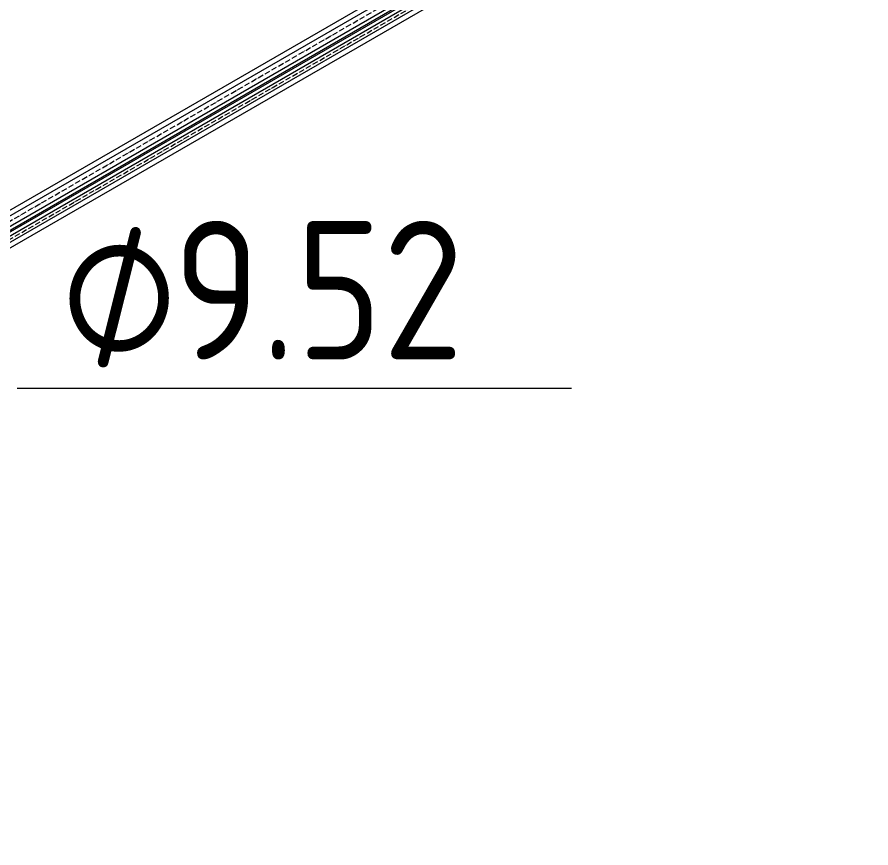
# Model space of a CAD drawing. Header units: millimetres. Extents: x -88595 to 880822, y -1054509 to -148035.
# Drawn here: x 388228 to 389768, y -317649 to -316150 of the extents above; entities that cross this region are included whole.
import ezdxf

# ---------------------------------------------------------------- set-up
doc = ezdxf.new("R2010")
doc.units = ezdxf.units.MM
doc.linetypes.add('$12$ADSK_Осевая', pattern=[14, 10, -2, 0, -2])
for name, color, linetype, lineweight in [('Изоляция', 7, 'Continuous', 18), ('Марки', 7, 'Continuous', 20), ('Трубопровод', 7, 'Continuous', 18)]:
    doc.layers.add(name, color=color, linetype=linetype, lineweight=lineweight)
doc.styles.add('$10$GOST Common', font='GOST_Common.ttf', dxfattribs={"width": 0.9, "height": 250})
doc.styles.add('$6$GOST Common_1', font='GOST_Common.ttf', dxfattribs={"width": 0.9, "height": 250})

# ---------------------------------------------------------------- blocks, each defined once
blk = doc.blocks.new('$0$ADSK_M_Трубы - Диаметр_10-3265709-В_ОВ3_3')
at = {"layer": 'Марки'}
blk.add_line((-19808.8, 11394.8), (-18808.8, 11394.8), dxfattribs=at)

msp = doc.modelspace()

# ---------------------------------------------------------------- linework, layer by layer
at = {"layer": 'Изоляция', "color": 190, "true_color": 0x8000ff}
for p, q in [((389754.2, -315646.2), (386327.3, -317624.8)), ((386341, -317648.6), (389768, -315670))]:
    msp.add_line(p, q, dxfattribs=at)
at = {"layer": 'Изоляция', "color": 134, "true_color": 0x00a6a6}
for p, q in [((389663.6, -315662.2), (386335.9, -317583.4)), ((386352.8, -317612.8), (389680.5, -315691.5))]:
    msp.add_line(p, q, dxfattribs=at)
at = {"layer": 'Трубопровод', "color": 190, "true_color": 0x8000ff}
for p, q in [((389758.7, -315654), (386329.1, -317634.1)), ((386333.9, -317642.3), (389763.5, -315662.2))]:
    msp.add_line(p, q, dxfattribs=at)
at = {"layer": 'Трубопровод', "color": 190, "linetype": '$12$ADSK_Осевая', "true_color": 0x8000ff}
msp.add_line((386331.5, -317638.2), (389761.1, -315658.1), dxfattribs=at)
msp.add_line((386331.5, -317638.2), (389761.1, -315658.1), dxfattribs=at)
at = {"layer": 'Трубопровод', "color": 134, "true_color": 0x00a6a6}
for p, q in [((389668.1, -315670), (386338.8, -317592.1)), ((386346.8, -317605.9), (389676, -315683.7))]:
    msp.add_line(p, q, dxfattribs=at)
at = {"layer": 'Трубопровод', "color": 134, "linetype": '$12$ADSK_Осевая', "true_color": 0x00a6a6}
msp.add_line((386342.8, -317599), (389672.1, -315676.9), dxfattribs=at)
msp.add_line((386342.8, -317599), (389672.1, -315676.9), dxfattribs=at)

# ---------------------------------------------------------------- block references
at = {"layer": 'Марки'}
msp.add_blockref('$0$ADSK_M_Трубы - Диаметр_10-3265709-В_ОВ3_3', (408036.6, -328213.9), dxfattribs=at)

# ---------------------------------------------------------------- texts
at = {"layer": 'Марки', "lineweight": 9, "char_height": 250, "attachment_point": 1}
for s, insert, width, style in [('\\fGOST Common|b0|i0|c254|p34|;\\W.9;⌀', (388307, -316517.6), 245.316, '$6$GOST Common_1'), ('9.52', (388509.5, -316517.6), 663.797, '$10$GOST Common')]:
    msp.add_mtext(s, dxfattribs=dict(at, insert=insert, width=width, style=style))

doc.saveas('drawing.dxf')
